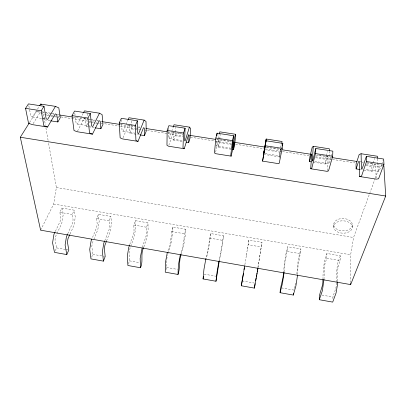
<?xml version="1.0" encoding="UTF-8"?>
<svg xmlns="http://www.w3.org/2000/svg" width="406" height="406" viewBox="0 0 406 406"><rect width="100%" height="100%" fill="white"/><g stroke="black" fill="none" stroke-linecap="round" stroke-linejoin="round"><path stroke-width="0.3" stroke-dasharray="2.03 1.52" d="M165.922 269.817L166.587 267.452L166.709 259.642L167.287 256.12M168.805 128.164L168.647 138.081L169.282 138.527L182.664 140.633M337.594 281.119L337.822 269.3L338.421 265.722L340.258 260.576L340.329 255.775L326.931 253.481L324.734 260.231L323.303 268.762L322.902 278.582M336.275 282.784C337.127 288.864 332.626 293.954 332.747 299.851M336.285 282.165L336.518 271.061L337.954 262.509L340.329 255.775M181.264 254.161L183.806 244.513L185.177 236.165L185.522 229.253L172.758 227.066C170.682 235.231 171.19 243.884 167.49 251.796M182.081 141.506L173.656 140.182L173.834 132.777L173.255 132.305L168.911 145.054M172.758 227.066L172.58 233.993L171.21 242.326L167.46 255.516M173.656 140.182L175.143 135.731L175.225 132.696M175.24 132.087L175.367 127.225M333.646 226.797L333.707 224.493M323.978 279.353L324.465 266.986L325.064 263.413L326.759 258.257L326.931 253.481M314.721 161.4L328.819 163.618L329.302 151.286M327.175 170.738L327.769 156.437L317.299 154.803M313.133 162.141L325.211 164.039L325.429 159.279L326.251 156.285M185.522 229.253C183.548 237.246 183.852 245.66 180.599 253.461M297.557 274.72C297.212 265.915 300.029 257.612 300.917 249.025L287.681 246.757L286.007 253.552L284.596 262.032L283.571 272.111M296.862 274.014L297.649 264.301L299.065 255.805L300.917 249.025M216.175 143.049L216.403 140.577M219.316 260.84L221.3 251.035L223.523 235.764L210.602 233.551C208.877 241.844 208.415 250.365 205.893 258.531M231.11 149.225L218.296 147.211L219.001 139.831L218.753 139.41L215.5 152.433M210.602 233.551L209.938 240.433L208.552 248.817L206.38 258.571M218.296 147.211L219.418 142.668L219.707 139.644M219.768 139.04L220.24 134.193M284.18 271.756C284.236 263.24 286.732 255.115 287.681 246.757M223.523 235.764L221.377 249.096L219.001 260.83M279.511 158.218L280.693 149.083L266.128 146.81M281.119 148.728L281.668 144.5M263.575 154.336L279.054 156.777L281.196 144.282M258.038 267.681L261.982 242.352L248.908 240.113L247.269 249.959M257.835 267.595L261.982 242.352M40.605 230.166L53.699 204.04L56.368 187.531L48.517 142.775M244.869 264.727L246.686 253.491M248.908 240.113L248.162 244.732L261.332 246.995M246.346 255.384L247.741 246.955M350.662 282.738L350.652 254.79L353.555 237.5L375.093 178.66M279.054 156.777L280.693 149.083M231.05 148.241L216.231 145.911L217.92 139.177M218.078 138.568L219.154 134.279M326.414 155.686L327.561 151.489M325.211 164.039L327.221 156.741L327.769 156.437M295.705 283.053L293.726 290.077L281.196 287.844M331.981 154.199L329.403 163.354L328.819 163.618M143.861 246.975L146.754 238.073L148.114 229.776L147.977 222.818L135.365 220.661L133.813 225.051L134.056 230.385L133.488 233.851L129.758 244.544M142.344 247.381L146.064 236.033L146.632 232.557L146.515 227.238L147.977 222.818M128.494 263.758C130.793 259.267 128.002 254.171 129.605 249.482C132.995 240.261 136.786 230.679 135.365 220.661M169.282 138.527L171.55 131.935M171.758 131.336L173.2 127.139M360.401 169.581L372.048 171.413L371.86 166.556L372.911 163.572M373.124 162.979L374.809 158.203M372.048 171.413L374.637 164.151L375.545 163.897L376.184 177.924M375.311 178.067L379.443 166.77L382.208 166.09M381.518 164.816L379.174 171.18L378.199 171.388L365.131 169.332M381.731 164.237L383.223 160.187M106.514 241.047L110.138 231.709L111.483 223.457L110.879 216.464L98.419 214.327L96.608 218.651L97.212 224.01L96.653 227.456L92.071 238.566M104.712 240.783L109.077 229.613L109.64 226.162L109.158 220.808L110.879 216.464M91.67 257.186L92.817 254.323L91.807 246.406L92.375 242.925L93.563 240.022M93.801 239.444L97.836 229.573L99.176 221.336L98.419 214.327M139.532 134.807L129.646 133.254L131.488 128.895L131.361 125.845M123.008 137.786L128.413 125.297L129.306 125.819L129.646 133.254M121.693 124.53L122.049 130.752L123.028 131.255L125.738 125.068M125.982 124.505L127.956 120.009M70.065 234.034L73.948 225.421L75.277 217.215L74.222 210.181L61.905 208.075L59.849 212.323L60.798 217.712L60.245 221.143L54.993 232.161M67.736 233.8L72.527 223.275L73.08 219.839L72.248 214.459L74.222 210.181M55.282 250.69L56.581 247.878L55.028 239.91L55.586 236.444L56.667 234.16M56.936 233.587L61.793 223.31L63.118 215.119L61.905 208.075M88.072 126.708L86.245 126.418L87.894 123.216M77.48 131.179L84.204 118.395L94.755 120.044M75.349 117.293L76.145 123.536L77.455 124.084L83.326 113.071M43.767 119.156L45.03 117.065M33.165 123.607L40.625 111.589M29.577 122.475L36.54 111.406L41.544 112.188M29.628 109.859L30.912 116.426L32.541 117.019L39.057 106.671M41.848 111.777L44.295 112.163M44.909 112.254L54.084 113.69M97.242 120.43L98.48 120.623M129.017 125.393L130.225 125.581M130.828 125.677L134.457 126.241M138.69 126.905L139.897 127.093M173.255 132.305L182.451 133.741M219.996 139.603L231.192 141.354M359.914 161.456L363.664 162.045M366.791 162.532L374.296 163.704M42.168 112.284L45.299 112.777M45.924 112.873L54.059 114.142M57.19 114.634L59.068 114.928M72.836 117.075L88.483 119.521M89.107 119.618L95.989 120.694M96.618 120.795L97.866 120.988M100.998 121.48L102.246 121.673M120.399 124.51L139.796 127.54M167.957 131.94L182.979 134.29M216.774 139.568L231.166 141.821M266.209 147.297L281.231 149.641M316.274 155.117L331.296 157.467M361.959 162.258L363.213 162.451M366.968 163.039L383.863 165.678M41.179 113.259L43.503 114.182L50.385 115.263M51.009 115.36L60.392 116.826M61.017 116.928L96.679 122.51M101.053 123.196L119.826 126.129M120.45 126.23L135.462 128.58M136.091 128.677L137.964 128.971M138.593 129.067L141.719 129.56M144.846 130.047L146.723 130.341M147.348 130.443L183.01 136.02M190.515 137.198L231.176 143.562M235.556 144.247L264.961 148.85M265.585 148.951L281.85 151.494M282.48 151.595L309.377 155.802M315.635 156.782L331.9 159.33M332.524 159.426L355.047 162.953M366.308 164.714L379.443 166.77M46.604 115.593L48.471 115.883M50.958 116.273L52.826 116.568M53.45 116.664L59.672 117.638M89.046 122.242L90.254 122.429M90.858 122.526L93.278 122.906M95.694 123.282L96.902 123.475M97.511 123.566L99.323 123.85M131.488 128.895L137.01 129.758M175.143 135.731L182.604 136.903M219.418 142.668L231.521 144.566M264.316 149.702L279.663 152.108M315.467 157.721L325.429 159.279M365.786 165.602L371.86 166.556M32.541 117.019L41.62 118.45M42.224 118.542L45.254 119.019M77.455 124.084L87.894 125.728M88.508 125.824L90.964 126.21M123.028 131.255L134.873 133.117M265.093 153.595L279.582 155.874M50.06 120.724L43.447 119.684L43.117 117.811M88.686 126.804L94.167 127.667M56.368 187.531L353.555 237.5M53.699 204.04L350.652 254.79M59.849 212.323L72.248 214.459M96.608 218.651L109.158 220.808M133.813 225.051L146.515 227.238M171.469 231.532L184.324 233.744M209.582 238.094L222.595 240.332M287.22 251.451L300.552 253.745M326.759 258.257L340.258 260.576M56.581 247.878L65.138 249.396M65.747 249.507L68.193 249.944M92.817 254.323L104.565 256.414M129.484 260.85L139.613 262.652M166.587 267.452L177.442 269.381M204.137 274.131L215.728 276.197M242.133 280.896L254.491 283.094M321.948 295.096L332.824 297.035M36.54 111.406L40.6 113.025M84.204 118.395L85.407 118.958L86.245 126.418M215.946 145.515L216.231 145.911M28.811 105.682L29.511 109.265M43.503 114.182L45.462 125.373M45.898 127.86L48.41 142.156M74.79 112.919L75.267 116.669M87.513 113.578L87.777 116.03M121.409 119.557L121.551 122.044M377.575 158.787L378.199 171.388M131.153 120.963L131.336 125.236M352.317 225.015A9.313 6.197 1.8 0 1 338.152 229.887A9.313 6.197 1.8 0 1 338.574 219.164A9.313 6.197 1.8 0 1 352.317 225.015L352.327 227.335A9.343 6.191 1.9 0 1 338.107 232.191A9.343 6.191 1.9 0 1 338.528 221.473A9.343 6.191 1.9 0 1 352.327 227.335"/><path stroke-width="0.61" d="M173.408 126.54L174.027 124.743L189.44 127.134L185.1 141.014L184.583 140.583L185.095 128.21L168.845 125.687L167.16 130.448L166.962 145.267L168.515 146.216L184.248 148.708L188.587 134.696L189.054 135.152L188.699 142.552L186.293 142.171M337.584 281.744L337.538 284.23L336.056 293.061L332.692 302.105L319.304 299.714C318.73 292.777 323.531 286.798 322.851 279.805M311.321 161.857L309.509 161.568L311.321 154.26L311.752 153.935L310.697 168.754L327.15 171.362L328.535 170.865L332.671 156.274L332.839 151.144L315.817 148.505L312.727 160.73L312.27 161.02L313.29 146.322L329.398 148.819L329.327 150.672M167.318 252.4L165.384 262.814L165.262 272.177L178.011 274.456L178.376 265.113L180.437 254.065M185.095 128.21L183.558 133.006L182.979 147.804L184.248 148.708M323.978 279.353L322.405 290.64L319.304 299.714M310.697 168.754L311.772 168.206L315.492 153.59L315.817 148.505M309.509 161.568L309.859 156.843L312.229 147.236L313.29 146.322M297.507 275.334L295.898 285.946L293.31 295.066L280.084 292.706C280.338 285.9 283.337 279.567 283.51 272.741M293.31 295.066L293.467 293.198M219.194 261.449L215.977 281.246L203.071 278.937L203.913 269.64L205.893 258.531M219.306 133.67L219.768 131.833L235.409 134.254L232.288 148.439L233.582 135.736L217.083 133.173L215.835 138.04L214.5 152.798L215.205 153.615L231.166 156.148L234.303 141.836L233.551 149.611L232.333 149.418M216.855 135.645L217.083 133.173M284.119 272.365L282.414 283.555L280.084 292.706M215.977 281.246L217.068 271.974L218.875 261.449M233.582 135.736L232.486 140.638L230.755 155.371L231.166 156.148M281.825 143.298L282.058 141.486L266.184 139.025L262.591 161.126L278.795 163.699L279.272 163.06L282.185 148.393L282.825 143.379L266.067 140.78L263.885 153.407M243.448 273.202L241.347 285.778L254.41 288.113L255.019 283.819M257.221 271.959L257.399 270.711M257.571 269.462L257.749 268.219M257.952 268.31L254.41 288.113M264.316 149.702L263.575 154.336L266.184 139.025M262.591 161.126L266.067 140.78M244.042 269.635L244.64 265.92M244.366 267.848L241.347 285.778M256.825 274.339L257.023 273.147M255.572 280.845L256.161 277.892M256.394 276.714L256.628 275.532M282.337 145.835L282.825 143.379M233.551 149.611L234.546 145.038L235.724 135.371L235.409 134.254M203.071 278.937L203.604 276.537M264.829 146.992L264.91 146.617M178.011 274.456C180.335 268.102 178.66 261.119 181.106 254.765M188.699 142.552L190.064 138.07L190.546 128.362L189.44 127.134M129.55 245.138L128.722 247.518L127.327 256.064L127.9 265.499L140.501 267.752C143.567 261.352 140.177 253.953 143.668 247.569M142.151 247.98L140.161 258.343L140.501 267.752M359.792 169.485L356.113 168.906L358.503 161.629L359.29 161.36L359.533 176.498L376.24 179.142L378.57 178.787L383.964 164.278L383.65 159.03L366.354 156.351L362.238 168.515L361.396 168.744L361.096 153.732L377.448 156.264L377.539 158.157M366.354 156.351L366.506 161.552L361.543 176.092L359.533 176.498M91.832 239.149L91.106 240.9L89.726 249.401L90.98 258.901L103.434 261.129L105.184 256.526L104.362 248.624L104.931 245.138L106.291 241.631M104.479 241.367L103.794 243.133L102.403 251.649L103.434 261.129M140.151 134.904L144.475 135.589L146.201 131.199L146.013 121.45L144.13 120.11L128.941 117.755L128.2 119.445M29.247 123.003L20.3 137.233L40.605 230.166L350.662 284.591L385.7 196.027L383.863 165.678M144.13 120.11L138.613 133.706L137.751 133.224L137.345 120.795L121.338 118.313L119.232 122.967L120.14 137.847L122.516 138.923L138.015 141.379L143.521 127.662L144.313 128.164L144.475 135.589M138.015 141.379L135.914 140.349L135.381 125.484L137.345 120.795M54.993 232.161L53.942 234.369L52.577 242.818L54.5 252.38L66.802 254.582L68.802 250.05L67.432 242.103L67.995 238.632L69.807 234.612M67.487 234.353L66.477 236.571L65.107 245.036L66.802 254.582M95.385 127.86L100.871 128.722L102.951 124.419L102.109 114.639L99.475 113.193L84.499 110.868L83.616 112.523M99.475 113.193L92.807 126.499L91.609 125.967L90.315 113.497L74.552 111.046L72.035 115.603L74.009 130.539L77.191 131.737L92.461 134.158L99.105 120.719L100.201 121.272L100.871 128.722M92.461 134.158L89.548 133.006L87.935 118.085L90.315 113.497M50.659 120.815L57.87 121.952L60.291 117.735L58.814 107.925L55.449 106.367L40.686 104.083L39.712 105.636M55.449 106.367L47.675 119.4L46.152 118.821L43.99 106.306L28.461 103.895L25.548 108.346L28.562 123.343L32.516 124.652L47.568 127.042L55.312 113.883L56.713 114.477L57.87 121.952M47.568 127.042L43.873 125.769L41.209 110.792L43.99 106.306M361.096 153.732L359.178 154.519L356.062 164.08L356.113 168.906M25.548 108.346L41.209 110.792M72.035 115.603L87.935 118.085M119.232 122.967L135.381 125.484M167.16 130.448L183.558 133.006M215.835 138.04L232.486 140.638M265.27 145.754L282.185 148.393M315.492 153.59L332.671 156.274M366.506 161.552L383.964 164.278M59.692 115.025L72.207 116.979M102.246 121.673L119.77 124.414M146.053 128.519L167.333 131.843M189.861 135.365L215.52 139.375M234.292 142.308L264.961 147.099M281.855 149.738L310.646 154.239M331.92 157.564L356.955 161.476M20.3 137.233L385.7 196.027M40.686 104.083L41.716 104.535M350.662 283.322L350.662 284.591"/></g></svg>
